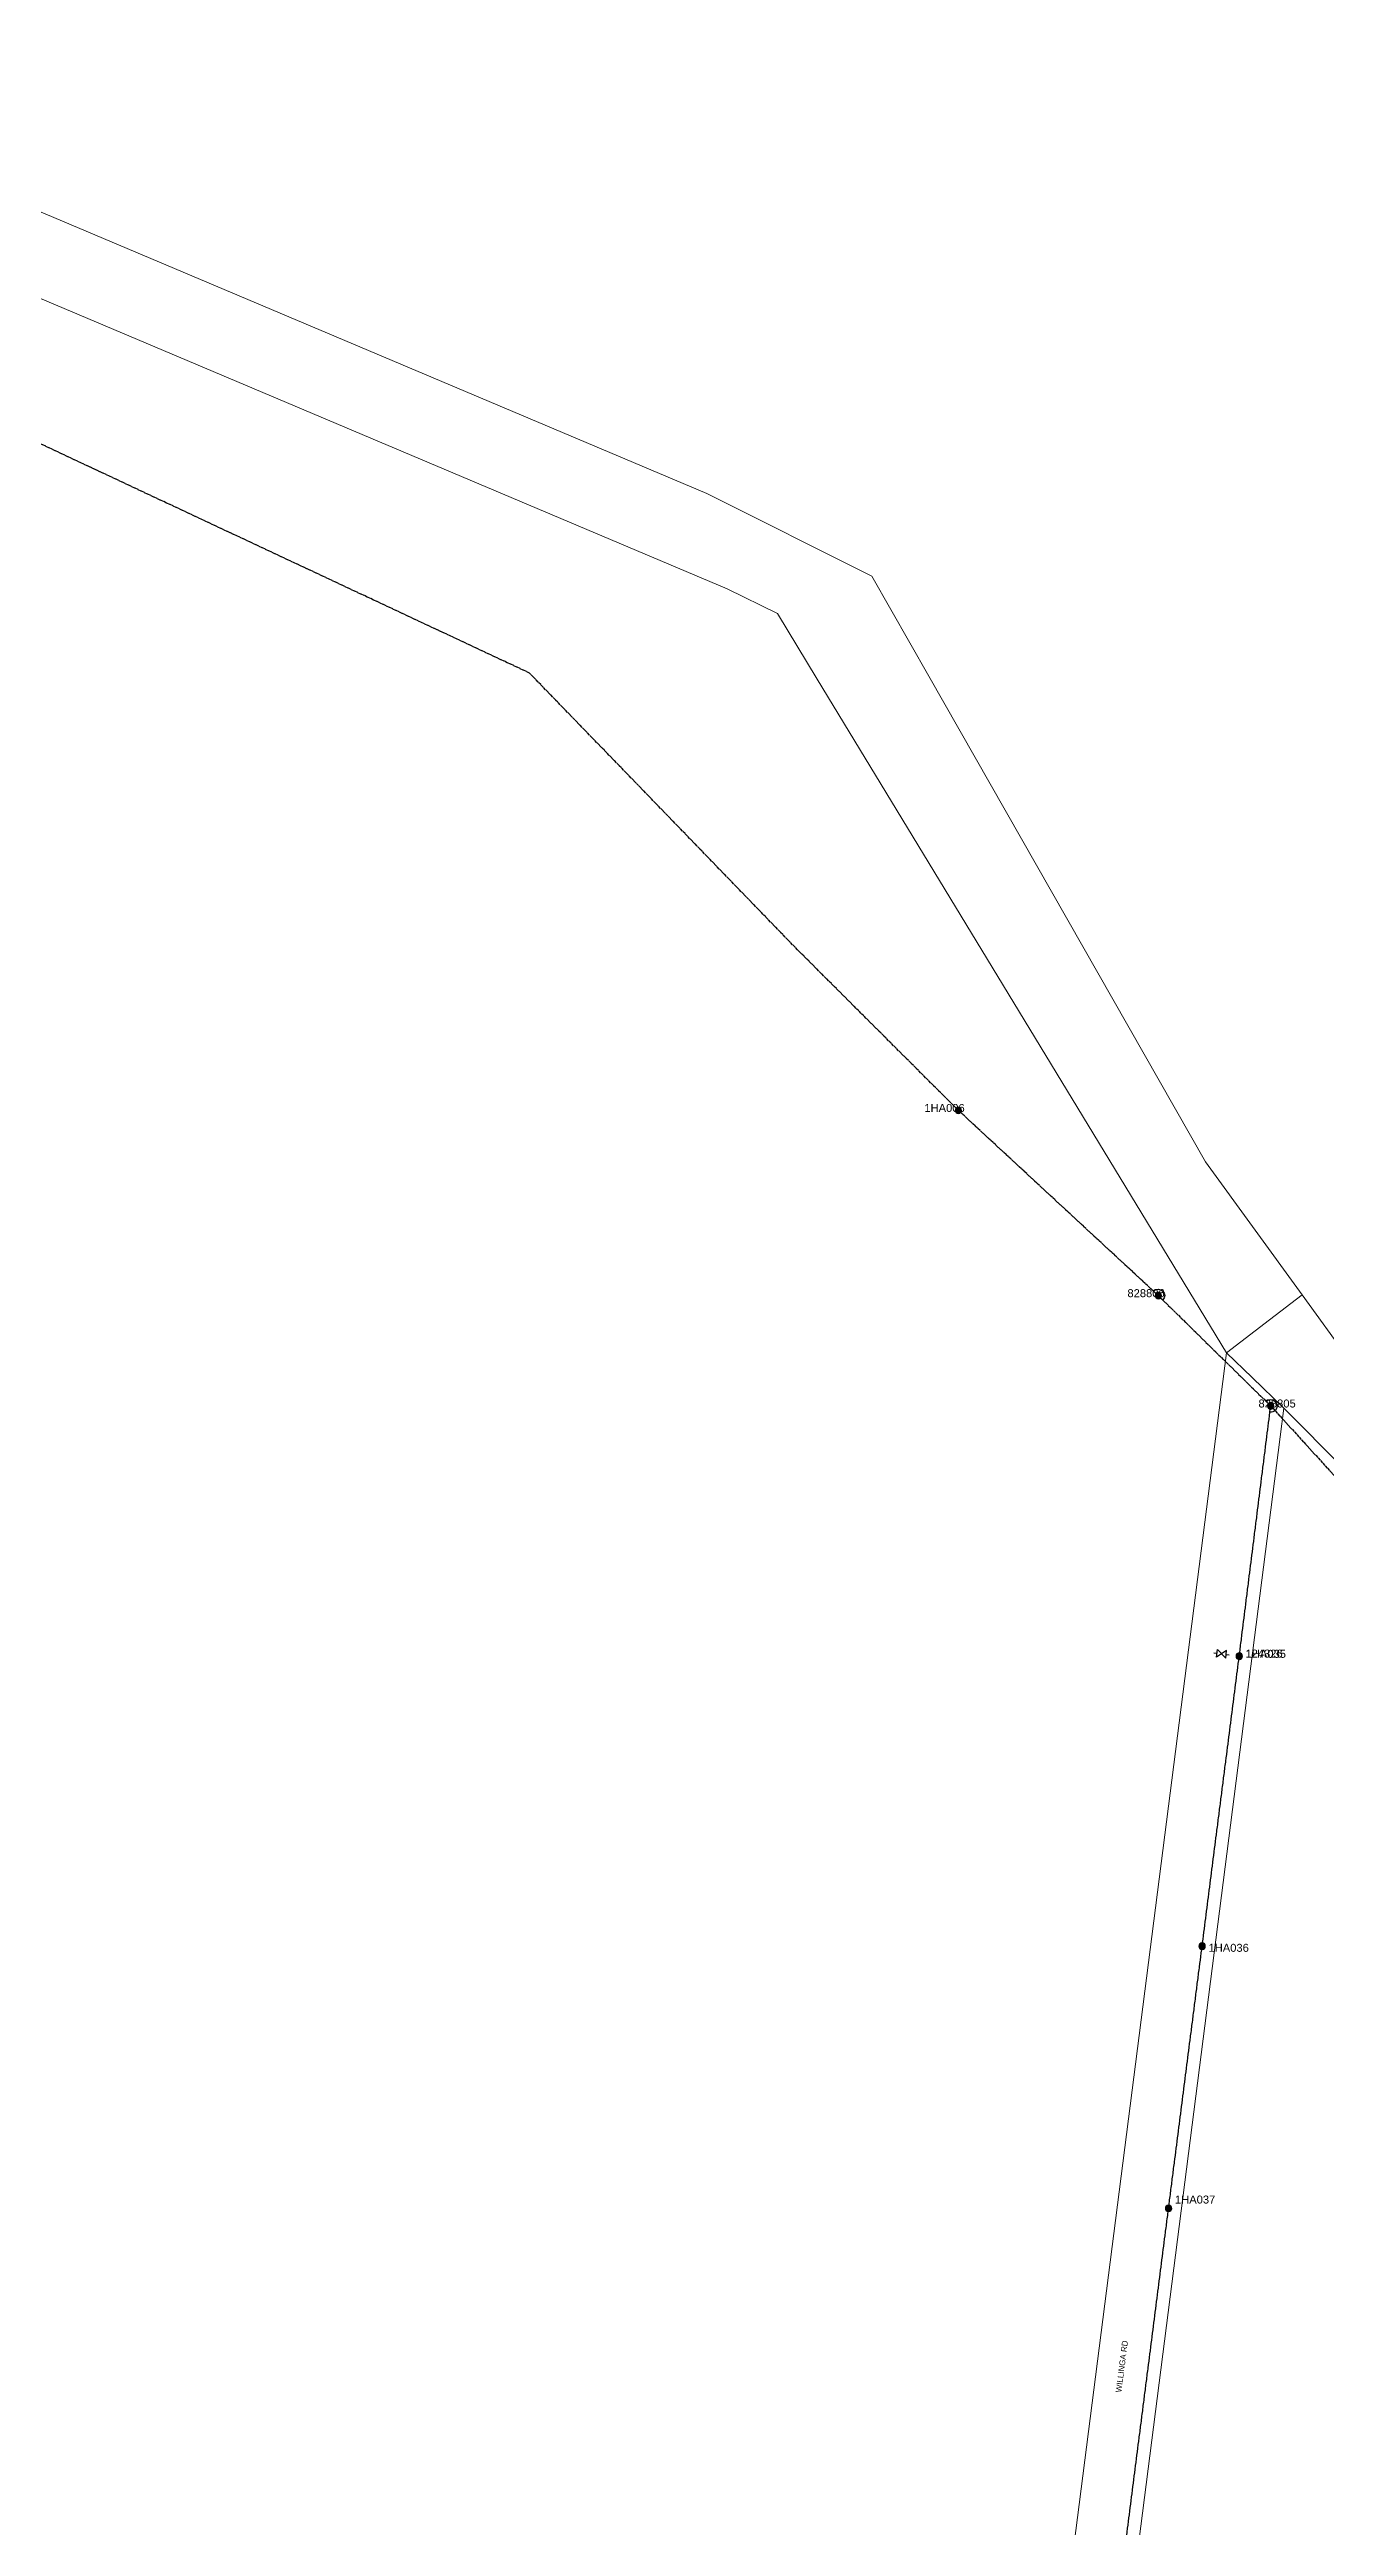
# Model space of a CAD drawing. Header units: metres. Extents: x 260053 to 263659, y 6066351 to 6070551.
# Drawn here: x 260926 to 261325, y 6067915 to 6068690 of the extents above; entities that cross this region are included whole.
import ezdxf
from ezdxf.enums import TextEntityAlignment as Align

# ---------------------------------------------------------------- set-up
doc = ezdxf.new("R2010")
doc.units = ezdxf.units.M
doc.linetypes.add('Cable Exist OH', pattern=[1, 1, 0])
doc.layers.get('0').update_dxf_attribs({"color": 6})
doc.layers.add('Cadastre Land Parcels_SP_EXT', color=9, linetype='Continuous', lineweight=5)
doc.layers.add('Cadastre Roads_SP_EXT', color=9, linetype='Continuous', lineweight=5)
for name, color, linetype in [('Equip_SP_HV_EXT', 7, 'Continuous'), ('Mains_HV_EXT', 7, 'Continuous'), ('SupportsOH_SP_TR_HV_LV_SL_EXT', 7, 'Continuous')]:
    doc.layers.add(name, color=color, linetype=linetype)
doc.styles.add('POLE_LABEL', font='arial.ttf')
doc.styles.get("Standard").update_dxf_attribs({"font": 'arial.ttf'})

# ---------------------------------------------------------------- blocks, each defined once
blk = doc.blocks.new('POLE_EXT')
blk.add_hatch(color=256).paths.add_polyline_path([(-1, 0, 1), (1, 0, 1)])
blk.add_lwpolyline([(-1, 0, 1), (1, 0, 1)], format="xyb", close=True)
for tag, height, flags, p in [('pNumber', 2.5, 8, (-17.84, 2.07)), ('OWNED_BY', 0.2, 9, (1.35, -0.4)), ('SPECIAL_USE', 0.2, 9, (1.35, -0.8)), ('STATE', 0.2, 9, (1.35, -1)), ('cLV', 0.2, 9, (1.35, -1.4)), ('hDepth', 0.2, 9, (1.35, -1.6)), ('hDia', 0.2, 9, (1.35, -1.8)), ('cHV', 0.2, 9, (1.35, -2)), ('cLinedev', 0.2, 9, (1.35, -3.4)), ('pExisting', 0.2, 9, (1.35, -3.8)), ('pFooting', 0.2, 9, (1.35, -4.4)), ('pNew', 0.2, 9, (1.35, -4.6)), ('pRelocate', 0.2, 9, (1.35, -5)), ('pRemove', 0.2, 9, (1.35, -5.2)), ('pReplace', 0.2, 9, (1.35, -5.4)), ('pStay', 0.2, 9, (1.35, -5.6)), ('pType', 0.2, 9, (1.35, -5.8)), ('cspan', 0.2, 9, (1.35, -6)), ('STREETNAME', 0.2, 9, (1.35, -6.2)), ('SUBURB', 0.2, 9, (1.35, -6.4)), ('OPERATED_BY', 0.2, 9, (1.36, -7.01)), ('PARENT', 0.2, 9, (1.35, -0.6)), ('USAGE', 0.2, 9, (1.35, -1.2)), ('LBRACKET', 0.2, 9, (1.35, -2.2)), ('LExisting', 0.2, 9, (1.35, -2.4)), ('LANTNUMBER', 0.2, 9, (1.35, -2.6)), ('LOther', 0.2, 9, (1.35, -2.8)), ('LRemove', 0.2, 9, (1.35, -3)), ('LEGEND', 0.2, 9, (1.35, -3.2)), ('LOCATION', 0.2, 9, (1.35, -3.6)), ('PFNUMBER', 0.2, 9, (1.35, -4)), ('NEWPFNUMBER', 0.2, 9, (1.35, -4.2)), ('NOTES', 0.2, 9, (1.35, -6.6)), ('MAINTAINED_BY', 0.2, 9, (1.36, -6.81))]:
    blk.add_attdef(tag, text='', height=height, dxfattribs=dict(flags=flags)).set_placement(p, align=Align.MIDDLE_LEFT)
at = {"style": 'POLE_LABEL'}
for tag, height, flags, p in [('STRUCTURE_PLANT_NUMBER', 0.2, 9, (1.35, 0.03)), ('ASSET_NUM', 2.5, 8, (2, 2)), ('STREET_CODE', 0.2, 9, (1.35, -0.2))]:
    blk.add_attdef(tag, text='', height=height, dxfattribs=dict(at, flags=flags)).set_placement(p, align=Align.MIDDLE_LEFT)
at = {"flags": 1}
blk.add_attdef('Z', (1.35, -7.33), '', height=0.2, dxfattribs=at)
blk = doc.blocks.new('HV_DOF_CLOSED_EXT')
for p, q in [((0, 7.9), (0, 6.94)), ((0, 4.06), (0, 3.1))]:
    blk.add_line(p, q)
blk.add_lwpolyline([(-1.2, 4.06), (1.2, 4.06), (-1.2, 6.94), (1.2, 6.94)], close=True)
for tag, height, flags, p in [('STREET_CODE', 0.2, 9, (1.5, 0)), ('ASSET_NUM', 2.5, 8, (2, 2)), ('ACTUAL_STATUS', 0.2, 9, (1.5, -0.2)), ('CONSTRUCTED_VOLTAGE', 0.2, 9, (1.5, -0.4)), ('OPERATING_VOLTAGE', 0.2, 9, (1.5, -0.8)), ('ORIENTATION', 0.2, 9, (1.5, -1)), ('OWNED_BY', 0.2, 9, (1.5, -1.2)), ('OPERATED_BY', 0.2, 9, (1.5, -1.4)), ('STATE', 0.2, 9, (1.5, -1.8)), ('SWITCH_TYPE', 0.2, 9, (1.5, -2)), ('STREETNAME', 0.2, 9, (1.5, -2.8)), ('SUBURB', 0.2, 9, (1.5, -3)), ('Z', 0.2, 1, (1.5, -3.6)), ('NO_PHASES', 0.2, 9, (1.5, -0.6)), ('MAINTAINED_BY', 0.2, 9, (1.5, -1.6)), ('USAGE', 0.2, 9, (1.5, -2.2)), ('LEGEND', 0.2, 9, (1.5, -2.4)), ('LOCATION', 0.2, 9, (1.5, -2.6)), ('NOTES', 0.2, 9, (1.5, -3.2)), ('LABEL_ALIGNMENT', 0.2, 9, (1.5, -3.4))]:
    blk.add_attdef(tag, text='', height=height, dxfattribs=dict(flags=flags)).set_placement(p, align=Align.MIDDLE_LEFT)

msp = doc.modelspace()

# ---------------------------------------------------------------- linework, layer by layer
at = {"layer": 'Cadastre Land Parcels_SP_EXT', "linetype": 'Continuous'}
msp.add_lwpolyline([(260527, 6068806.4), (261131.78, 6068550.63), (261183.43, 6068524.74), (261201.25, 6068493.44), (261287.81, 6068341.5), (261318.04, 6068299.87), (261332.54, 6068279.91), (261344.53, 6068263.39), (261524.06, 6068083.6), (261592.04, 6068036.89), (261681.31, 6067997.49), (261857.34, 6067928.95)], dxfattribs=at)
for points in [[(261294.35, 6068281.74), (261166.32, 6068492.51), (261153.84, 6068513.06), (261138.16, 6068520.79), (260808.29, 6068660.29), (260795.51, 6068665.7), (260753.72, 6068481.48), (260585.56, 6067739.95), (260944.94, 6067687.71), (261013.32, 6067677.77), (261043, 6067893.71), (261241.46, 6067868.44), (261294.35, 6068281.74)], [(261791.48, 6067925.55), (261566.57, 6068020.4), (261519.54, 6068056.06), (261312.3, 6068264.43), (261235.91, 6067667.46), (261233.37, 6067647.61), (261233.26, 6067646.76), (261767.61, 6067571.59), (261857.04, 6067559.26), (262103.88, 6067853.62), (262062.8, 6067873), (262044.95, 6067881.43), (262021.21, 6067892.63), (261925.01, 6067902.45), (261875.48, 6067897.8), (261791.48, 6067925.55)]]:
    msp.add_lwpolyline(points, close=True, dxfattribs=at)
at = {"layer": 'Cadastre Roads_SP_EXT', "linetype": 'Continuous'}
msp.add_lwpolyline([(260714.5, 6068699.95), (260795.51, 6068665.7), (260808.29, 6068660.29), (261138.16, 6068520.79), (261153.84, 6068513.06), (261166.32, 6068492.51), (261294.35, 6068281.74), (261307.79, 6068292.02), (261307.79, 6068292.02), (261318.04, 6068299.87), (261287.81, 6068341.5), (261201.25, 6068493.44), (261183.43, 6068524.74), (261131.78, 6068550.63), (260527, 6068806.4)], dxfattribs=at)
msp.add_lwpolyline([(261312.3, 6068264.43), (261302.38, 6068274), (261294.35, 6068281.74), (261241.46, 6067868.44), (261216.07, 6067670), (261227.81, 6067668.49), (261235.91, 6067667.46), (261312.3, 6068264.43)], close=True, dxfattribs=at)
at = {"layer": 'Mains_HV_EXT', "linetype": 'Cable Exist OH'}
for points in [[(261272.99, 6068299.68), (261210.45, 6068357.62), (261160.16, 6068407.85), (261076.33, 6068494.43), (260895.92, 6068579.01), (260796.23, 6068662.03), (260682.28, 6068674.62)], [(261273.01, 6068299.66), (261308.18, 6068265.14)], [(261298.34, 6068186.81), (261308.17, 6068265.07)], [(261308.18, 6068265.14), (261374.73, 6068192.01), (261442.27, 6068122.77), (261506.76, 6068056.47)], [(261230.77, 6067658.8), (261254.48, 6067844.1), (261298.34, 6068186.81)]]:
    msp.add_lwpolyline(points, dxfattribs=at)
at = {"layer": 'Mains_HV_EXT', "linetype": 'Continuous'}
for points in [[(261271.67, 6068301.14, -0.970477), (261274.45, 6068298.28)], [(261306.75, 6068266.53, -1.017277), (261309.57, 6068263.7)], [(261309.51, 6068263.64, -0.207618), (261307.99, 6068263.15)]]:
    msp.add_lwpolyline(points, format="xyb", dxfattribs=at)

# ---------------------------------------------------------------- block references
at = {"layer": 'Equip_SP_HV_EXT'}
ref = msp.add_blockref('HV_DOF_CLOSED_EXT', (261298.28, 6068186.88), dxfattribs=dict(at, rotation=82.92362182327602))
ref.add_attrib('ASSET_NUM', '124326', dxfattribs={"layer": '0', "height": 2.5}).set_placement((261300.28, 6068187.63), align=Align.MIDDLE_LEFT)
at = {"layer": 'SupportsOH_SP_TR_HV_LV_SL_EXT'}
ref = msp.add_blockref('POLE_EXT', (261210.45, 6068357.62), dxfattribs=at)
ref.add_attrib('ASSET_NUM', '1HA006', dxfattribs={"layer": '0', "height": 2.5, "style": 'POLE_LABEL'}).set_placement((261212.45, 6068358.37), align=Align.MIDDLE_RIGHT)
ref = msp.add_blockref('POLE_EXT', (261273.01, 6068299.66), dxfattribs=at)
ref.add_attrib('ASSET_NUM', '828806', dxfattribs={"layer": '0', "height": 2.5, "style": 'POLE_LABEL'}).set_placement((261275.01, 6068300.41), align=Align.MIDDLE_RIGHT)
ref = msp.add_blockref('POLE_EXT', (261308.18, 6068265.14), dxfattribs=at)
ref.add_attrib('ASSET_NUM', '828805', dxfattribs={"layer": '0', "height": 2.5, "style": 'POLE_LABEL'}).set_placement((261310.18, 6068265.89), align=Align.MIDDLE_CENTER)
ref = msp.add_blockref('POLE_EXT', (261298.34, 6068186.81), dxfattribs=at)
ref.add_attrib('ASSET_NUM', '1HA035', dxfattribs={"layer": '0', "height": 2.5, "style": 'POLE_LABEL'}).set_placement((261300.34, 6068187.56), align=Align.MIDDLE_LEFT)
ref = msp.add_blockref('POLE_EXT', (261286.72, 6068096.07), dxfattribs=at)
ref.add_attrib('ASSET_NUM', '1HA036', dxfattribs={"layer": '0', "height": 2.5, "style": 'POLE_LABEL'}).set_placement((261288.72, 6068096.82), align=Align.TOP_LEFT)
ref = msp.add_blockref('POLE_EXT', (261276.23, 6068014.05), dxfattribs=at)
ref.add_attrib('ASSET_NUM', '1HA037', dxfattribs={"layer": '0', "height": 2.5, "style": 'POLE_LABEL'}).set_placement((261278.23, 6068014.8), align=Align.BOTTOM_LEFT)

# ---------------------------------------------------------------- texts
at = {"layer": 'Cadastre Roads_SP_EXT'}
msp.add_text('WILLINGA RD', height=1.8, rotation=82.7752, dxfattribs=at).set_placement((261261.47, 6067956.37))

doc.saveas('drawing.dxf')
